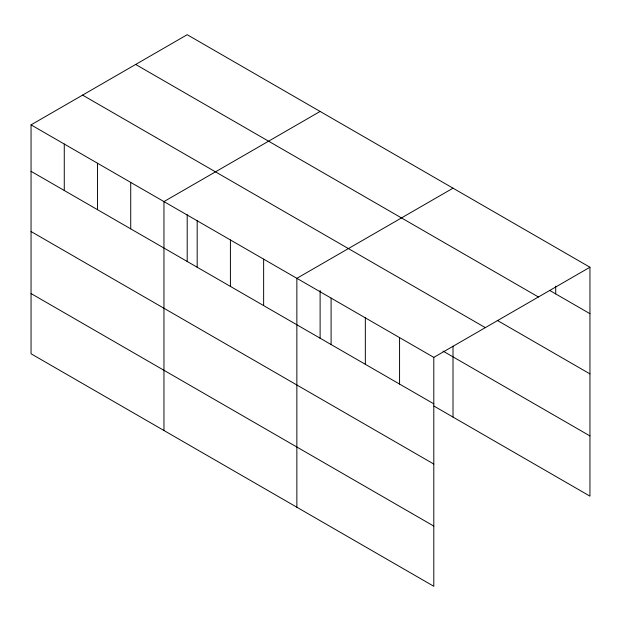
<?xml version="1.0" encoding="UTF-8"?>
<svg xmlns="http://www.w3.org/2000/svg" width="621" height="621" viewBox="0 0 621 621"><rect width="100%" height="100%" fill="white"/><g stroke="black" fill="none" stroke-linecap="round" stroke-linejoin="round"><path stroke-width="0.93" d="M31.05 124.86L433.8 357.385L433.8 586.294L31.05 353.768L31.05 124.86L187.2 34.706L589.95 267.232L589.95 496.14L433.908 406.049M320.11 111.446L163.96 201.592L163.96 430.5M453.012 188.179L296.861 278.332L296.861 507.233M433.8 357.385L589.95 267.232M549.872 290.55L589.95 313.69M135.673 64.46L538.423 296.985M497.266 320.389L589.95 373.896M82.577 95.114L485.327 327.64M443.045 351.113L589.95 435.926M31.05 171.318L433.8 403.836M31.05 231.524L433.8 464.05M31.05 293.554L433.8 526.08M555.717 286.18L555.717 293.919M453.012 346.207L453.012 417.079M399.567 337.622L399.567 384.073M365.334 317.859L365.334 364.31M331.102 298.096L331.102 344.546M320.11 290.488L320.11 338.468M263.638 259.143L263.638 305.602M230.414 239.962L230.414 286.413M197.183 220.781L197.183 267.232M187.2 214.695L187.2 261.728M130.728 182.411L130.728 228.862M97.505 163.23L97.505 209.681M64.273 144.049L64.273 190.5"/></g></svg>
